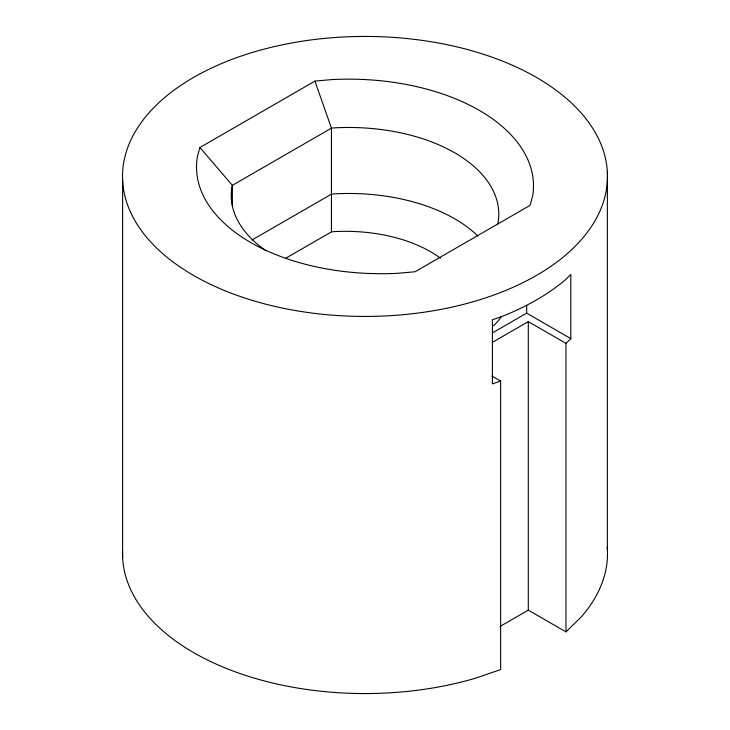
<?xml version="1.0" encoding="UTF-8"?>
<svg xmlns="http://www.w3.org/2000/svg" width="730" height="730" viewBox="0 0 730 730"><rect width="100%" height="100%" fill="white"/><g stroke="black" fill="none" stroke-linecap="round" stroke-linejoin="round"><path stroke-width="1.09" d="M199.92 147.515L197.328 156.959A184.827 106.708 0 0 0 398.726 273.239L415.087 271.743L530.08 205.349L532.672 195.905A184.827 106.708 0 0 0 331.274 79.625L314.913 81.121L199.92 147.515L232.368 185.347L232.368 205.823M497.632 224.092L498.115 222.303A150.115 86.669 0 0 0 334.541 127.859L331.447 128.142L232.368 185.347L231.885 187.136A150.115 86.669 0 0 0 266.094 250.828M500.032 626.459L528.301 610.134L565.96 631.879L565.96 343.365L570.814 338.629L570.814 274.516L565.558 279.636A242.497 140.005 0 0 1 501.3 316.738L492.421 319.767L492.421 383.88L500.634 381.078L500.634 669.583L475.093 678.307A242.497 140.005 0 0 1 122.54 551.369M565.96 631.879L581.062 617.124A242.497 140.005 0 0 0 607.223 546.98M251.987 240.015L331.447 194.143L334.541 193.861A150.115 86.669 0 0 1 477.876 236.027M285.54 258.356L331.447 231.857L333.938 231.629A120.614 69.633 0 0 1 440.582 258.274M492.376 332.944L526.668 313.143L570.814 338.629M492.23 342.452L528.301 321.629L565.96 343.365M491.947 376.06L500.634 381.078M314.913 81.121L331.447 128.142L331.447 231.857M607.369 172.034L607.369 549.17M528.301 321.629L528.301 610.134M526.668 305.268L526.668 313.143M122.631 180.83L122.631 557.966M501.391 316.619A32.33 18.67 -60 0 1 493.398 325.799M224.53 290.549A242.497 140.005 0 0 0 606.42 189.608A242.497 140.005 0 0 0 264.059 49.138A242.497 140.005 0 0 0 224.53 290.549"/></g></svg>
